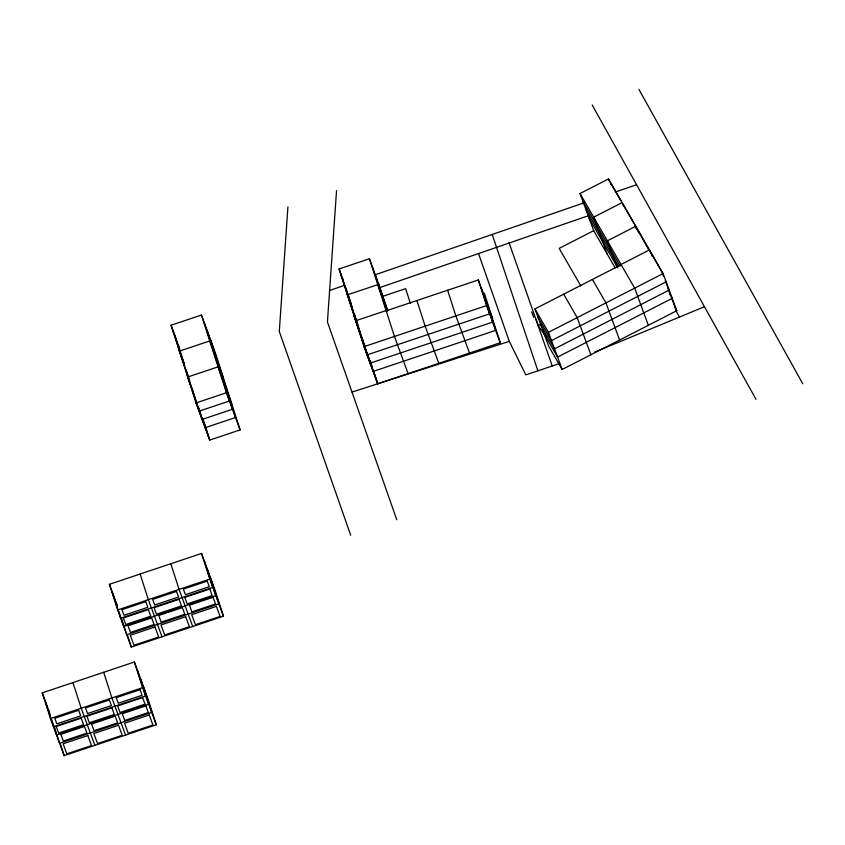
<?xml version="1.0" encoding="UTF-8"?>
<svg xmlns="http://www.w3.org/2000/svg" width="845" height="845" viewBox="0 0 845 845"><rect width="100%" height="100%" fill="white"/><g stroke="black" fill="none" stroke-linecap="round" stroke-linejoin="round"><path stroke-width="1.27" d="M287.934 206.909L279.283 331.483L350.686 535.181M336.553 190.621L327.427 321.956L396.759 519.738M354.361 314.065L354.182 316.664L377.704 383.799L500.24 342.753L484.312 293.194M615.171 267.854L593.708 230.674L580.04 193.526L608.495 178.939L663.114 273.558L676.792 310.717L562.126 369.497L548.606 346.08L534.938 308.921L621.149 264.728M593.708 230.674L559.179 248.377L580.895 286.001M621.012 264.485L649.456 249.909L650.766 253.447M541.582 323.888L538.128 325.663L546.546 337.387M562.126 369.497L548.458 332.338L663.114 273.558M666.156 281.818L551.489 340.598L537.969 317.181M594.479 352.217L704.476 306.714M329.613 290.479L344.591 285.325M374.536 275.005L584.17 202.789M615.361 192.037L636.581 184.728M379.31 287.744L588.785 215.581M559.58 363.498L525.801 374.884L509.303 341.359L478.523 253.563M171.06 325.23L201.459 315.037L215.137 352.196L240.107 429.894L209.708 440.076L196.04 402.928L171.06 325.23L177.133 341.739M373.353 370.226L377.704 383.799L364.037 346.64L339.067 268.942L369.466 258.76L387.897 310.717M179.383 351.129L209.792 340.936L223.46 378.095M347.39 294.842L377.789 284.659L386.904 309.428L378.581 283.529M383.218 296.183L405.653 288.663L410.332 303.207M386.112 310.559L355.713 320.741L363.096 340.799M386.197 310.823L478.323 279.959L492.001 317.107M196.04 402.928L226.439 392.735L240.107 429.894M364.037 346.64L486.572 305.594L500.24 342.753M109.406 584.307L201.532 553.443L215.2 590.602L223.439 616.237L131.313 647.101L117.645 609.953L109.406 584.307L115.48 600.827M117.645 609.953L209.771 579.089L223.439 616.237M42.25 692.868L134.376 662.005L148.044 699.164L156.293 724.799L64.157 755.662L50.489 718.514L42.25 692.868L45.292 701.128M50.489 718.514L142.615 687.65L156.293 724.799M352.016 392.08L509.303 341.359M620.8 200.645L610.196 182.266L611.009 184.495M623.842 205.916L633.834 223.217M667.888 287.818L669.198 290.067L554.531 348.858L541.011 325.431M669.631 293.828L672.229 298.327L557.563 357.108L544.043 333.69M674.838 307.337L676.792 310.717M580.04 193.526L634.669 288.145L648.337 325.293M583.082 201.775L620.145 265.985M586.113 210.035L618.635 266.355M589.155 218.295L617.769 267.854M592.408 279.463L605.928 302.88L619.596 340.028M563.668 294.187L577.188 317.604L590.866 354.763M534.938 308.921L548.458 332.338M638.894 89.338L802.75 383.736M592.187 104.981L756.043 399.379M675.62 310.178L679.454 317.065M665.269 280.487L667.677 287.036M671.469 297.556L675.155 307.591M663.409 276.072L661.772 271.615L651.157 253.236L652.393 256.574M668.046 288.726L670.096 294.292M648.939 250.183L637.5 229.576L638.736 232.914M637.109 229.787L635.81 226.249L607.354 240.836L616.47 265.605M634.458 224.305L636.095 228.752M623.452 206.138L622.152 202.599L593.697 217.176L607.365 254.334M608.495 178.939L609.361 181.295M535.867 318.945L538.276 325.505M531.674 311.858L533.723 317.424M469.535 353.041L455.856 315.882L447.618 290.247M438.819 363.329L425.151 326.17L416.912 300.535M408.114 373.617L394.446 336.458L369.466 258.76M339.067 268.942L341.665 276.019M343.408 280.741L342.109 277.202L358.755 329.001M340.514 273.294L349.027 298.993M349.756 300.936L350.971 304.221M346.978 293.416L351.298 305.457M348.837 299.193L357.361 324.892L355.301 319.315M351.319 305.774L353.728 312.333M358.09 326.835L360.498 333.395L359.305 329.677M363.54 342.457L364.776 345.806M363.635 345.214L365.272 349.672L359.209 330.67M366.413 352.735L368.821 359.294L365.241 348.14M369.529 361.237L371.99 367.934M372.888 370.363L376.574 380.398M231.783 403.994L218.116 366.836L187.706 377.028L191.213 386.947M172.507 329.582L174.556 335.148M178.485 345.827L179.71 349.165M178.982 349.703L184.59 365.283L183.312 362.061M180.83 355.481L182.879 361.047M187.305 375.603L189.354 381.169M190.083 383.123L191.287 386.397M192.84 391.235L194.044 394.509M195.628 401.502L197.677 407.068M198.406 409.022L200.814 415.571M201.522 417.525L203.983 424.211M192.734 626.525L179.066 589.377L170.827 563.731M162.029 636.813L148.35 599.665L140.112 574.019M117.212 605.538L115.913 601.999L117.032 605.675M125.578 735.087L111.91 697.938L103.671 672.293M94.872 745.374L81.204 708.226L72.955 682.58M45.725 702.301L47.89 708.205M49.623 712.916L48.323 709.377L50.277 715.44M509.049 242.705L552.25 365.969M492.223 234.456L537.885 370.818M487.438 304.728L495.688 330.363L373.152 371.409L367.607 354.15M484.407 296.468L492.646 322.114L370.11 363.16L361.787 337.261M481.365 288.208L489.604 313.854L367.079 354.9L359.146 330.237M478.323 279.959L486.572 305.594M375.539 275.269L387.042 311.044M372.508 267.02L386.778 311.414M370.279 360.794L372.244 366.92M348.309 295.327L352.08 306.957M354.256 313.822L358.808 327.881M345.806 287.67L350.981 303.777M354.129 313.569L357.71 324.723M210.574 339.806L235.554 417.504L205.145 427.697L198.786 408.04M207.543 331.557L232.512 409.255L202.113 419.437L194.445 395.745M204.501 323.297L229.47 400.995L199.071 411.177L190.748 385.278M201.459 315.037L226.439 392.735M202.969 419.109L209.708 440.076M203.846 421.982L208.578 436.675L202.124 418.074M177.535 342.975L183.872 362.706M186.122 369.846L189.819 381.201M192.005 387.887L193.199 391.626M174.102 333.479L182.024 358.153M182.425 359.378L190.347 384.053M210.648 578.212L218.887 603.858L126.761 634.722L121.659 618.846M207.606 569.963L215.845 595.598L123.719 626.462L118.997 611.759M204.564 561.703L212.813 587.349L120.687 618.202L112.438 592.567M201.532 553.443L209.771 579.089M127.394 634.891L131.313 647.101M143.492 686.774L151.73 712.419L59.604 743.283L54.112 726.182M140.45 678.524L148.699 704.16L56.562 735.023L51.45 719.095M137.418 670.265L145.657 695.9L53.531 726.763L45.683 702.343M134.376 662.005L142.615 687.65M60.629 744.677L64.157 755.662M145.794 601.703L121.933 609.699L123.983 615.266L147.854 607.28L145.794 601.703M176.51 591.415L152.649 599.411L154.698 604.978L178.559 596.992L176.51 591.415M207.215 581.128L183.354 589.123L185.404 594.7L209.264 586.705L207.215 581.128M148.361 609.583L123.381 617.959L125.789 624.508L150.769 616.142L148.361 609.583M179.066 599.295L154.086 607.671L156.505 614.22L181.474 605.854L179.066 599.295M209.771 589.018L184.802 597.383L187.21 603.932L212.19 595.567L209.771 589.018M151.614 617.864L128.028 625.765L130.489 632.451L154.075 624.55L151.614 617.864M182.33 607.576L158.733 615.477L161.194 622.163L184.791 614.262L182.33 607.576M213.035 597.288L189.438 605.189L191.899 611.875L215.496 603.974L213.035 597.288M154.984 626.969L130.288 635.239L133.985 645.274L158.67 637.003L154.984 626.969M185.689 616.681L161.004 624.951L164.69 634.986L189.386 626.715L185.689 616.681M216.404 606.393L191.709 614.664L195.406 624.698L220.091 616.428L216.404 606.393M78.648 710.265L54.788 718.261L56.837 723.827L80.698 715.842L78.648 710.265M109.354 699.977L85.493 707.973L87.542 713.539L111.403 705.554L109.354 699.977M140.059 689.689L116.198 697.685L118.247 703.251L142.118 695.266L140.059 689.689M81.204 718.144L56.224 726.51L58.632 733.069L83.613 724.704L81.204 718.144M111.91 707.856L86.929 716.222L89.348 722.781L114.318 714.416L111.91 707.856M142.625 697.569L117.645 705.945L120.053 712.493L145.034 704.128L142.625 697.569M84.468 726.415L60.872 734.326L63.333 741.012L86.929 733.111L84.468 726.415M115.173 716.127L91.577 724.038L94.038 730.724L117.635 722.824L115.173 716.127M145.879 705.85L122.293 713.75L124.743 720.436L148.34 712.536L145.879 705.85M87.827 735.53L63.132 743.801L66.829 753.835L91.524 745.565L87.827 735.53M118.532 725.242L93.848 733.513L97.534 743.547L122.229 735.277L118.532 725.242M149.248 714.954L124.553 723.225L128.25 733.259L152.934 724.989L149.248 714.954"/></g></svg>
